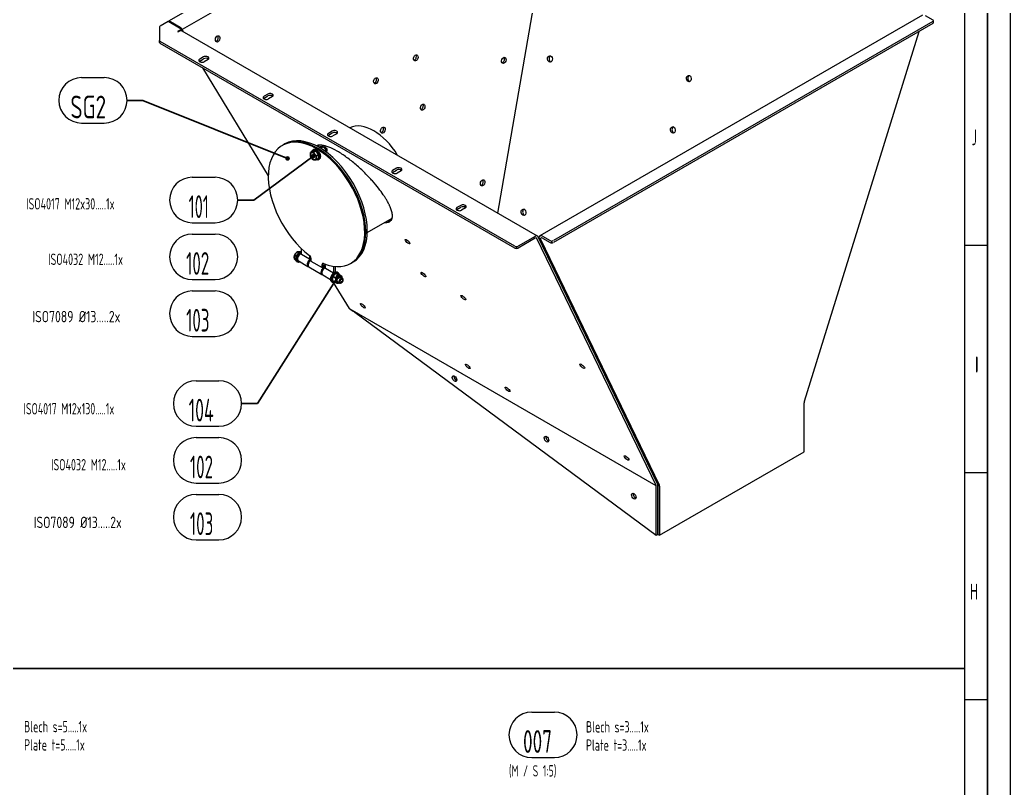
# Model space of a CAD drawing. Header units: millimetres. Extents: x 0 to 841, y 0 to 594.
# Drawn here: x 623.1 to 841, y 327.6 to 496.7 of the extents above; entities that cross this region are included whole.
import ezdxf

# ---------------------------------------------------------------- set-up
doc = ezdxf.new("R2010")
doc.units = ezdxf.units.MM
for name, color, linetype, true_color in [('1', 7, 'Continuous', 0xffffff), ('101', 7, 'Continuous', 0xffffff), ('102', 7, 'Continuous', 0xffffff), ('103', 7, 'Continuous', 0xffffff), ('104', 7, 'Continuous', 0xffffff), ('105', 7, 'Continuous', 0xffffff), ('106', 7, 'Continuous', 0xffffff), ('107', 7, 'Continuous', 0xffffff), ('108', 7, 'Continuous', 0xffffff), ('109', 7, 'Continuous', 0xffffff), ('251', 7, 'Continuous', 0xffffff)]:
    doc.layers.add(name, color=color, linetype=linetype, true_color=true_color)
doc.styles.add('iso-1', font='isocp.shx')
doc.dimstyles.get("Standard").update_dxf_attribs({"dimtxt": 0.18, "dimasz": 0.18, "dimexe": 0.18, "dimexo": 0.0625, "dimgap": 0.09, "dimtad": 0, "dimtih": 1, "dimtoh": 1, "dimdec": 4, "dimzin": 0, "dimdsep": 46, "dimtxsty": 'Standard', "dimcen": 0.09, "dimadec": 0, "dimazin": 0, "dimtfac": 1, "dimtdec": 4, "dimtofl": 0, "dimtmove": 0, "dimatfit": 3, "dimfxl": 1, "dimtolj": 1, "dimtzin": 0, "dimarcsym": 0})

# ---------------------------------------------------------------- blocks, each defined once
blk = doc.blocks.new('GROUPED_GEOM7')
at = {"layer": '1', "color": 4, "lineweight": 18}
for p, q in [((636.74, 483.94), (641.74, 483.94)), ((636.74, 473.94), (641.74, 473.94))]:
    blk.add_line(p, q, dxfattribs=at)
for centre, start, end in [((636.74, 478.94), 90, 269.9999), ((641.74, 478.94), 270, 89.9999)]:
    blk.add_arc(centre, 5, start, end, dxfattribs=at)
at = {"layer": '1', "color": 2, "linetype": 'Continuous', "lineweight": 18, "insert": (634.28, 474.98), "char_height": 5, "attachment_point": 7, "line_spacing_factor": 0.963855, "style": 'iso-1'}
blk.add_mtext('\\W0.7524;SG2', dxfattribs=at)
blk = doc.blocks.new('GROUPED_GEOM11')
at = {"layer": '1', "color": 4, "lineweight": 18}
for p, q in [((661.09, 449.51), (666.09, 449.51)), ((661.09, 439.51), (666.09, 439.51))]:
    blk.add_line(p, q, dxfattribs=at)
for centre, start, end in [((661.09, 444.51), 90, 269.9999), ((666.09, 444.51), 270, 89.9999)]:
    blk.add_arc(centre, 5, start, end, dxfattribs=at)
at = {"layer": '1', "color": 2, "linetype": 'Continuous', "lineweight": 18, "insert": (659.74, 440.55), "char_height": 5, "attachment_point": 7, "line_spacing_factor": 0.963855, "style": 'iso-1'}
blk.add_mtext('\\W0.6044;102', dxfattribs=at)
blk = doc.blocks.new('GROUPED_GEOM12')
at = {"layer": '1', "color": 4, "lineweight": 18}
for p, q in [((661.09, 462.01), (666.09, 462.01)), ((661.09, 452.01), (666.09, 452.01))]:
    blk.add_line(p, q, dxfattribs=at)
for centre, start, end in [((661.09, 457.01), 90, 269.9999), ((666.09, 457.01), 270, 89.9999)]:
    blk.add_arc(centre, 5, start, end, dxfattribs=at)
at = {"layer": '1', "color": 2, "linetype": 'Continuous', "lineweight": 18, "insert": (660.29, 453.05), "char_height": 5, "attachment_point": 7, "line_spacing_factor": 0.963855, "style": 'iso-1'}
blk.add_mtext('\\W0.5855;101', dxfattribs=at)
blk = doc.blocks.new('GROUPED_GEOM13')
at = {"layer": '1', "color": 4, "lineweight": 18}
for p, q in [((661.93, 417.23), (666.93, 417.23)), ((661.93, 407.23), (666.93, 407.23))]:
    blk.add_line(p, q, dxfattribs=at)
for centre, start, end in [((661.93, 412.23), 90, 269.9999), ((666.93, 412.23), 270, 89.9999)]:
    blk.add_arc(centre, 5, start, end, dxfattribs=at)
at = {"layer": '1', "color": 2, "linetype": 'Continuous', "lineweight": 18, "insert": (660.29, 408.27), "char_height": 5, "attachment_point": 7, "line_spacing_factor": 0.963855, "style": 'iso-1'}
blk.add_mtext('\\W0.6336;104', dxfattribs=at)
blk = doc.blocks.new('GROUPED_GEOM14')
at = {"layer": '1', "color": 4, "lineweight": 18}
for p, q in [((661.09, 437.01), (666.09, 437.01)), ((661.09, 427.01), (666.09, 427.01))]:
    blk.add_line(p, q, dxfattribs=at)
for centre, start, end in [((661.09, 432.01), 90, 269.9999), ((666.09, 432.01), 270, 89.9999)]:
    blk.add_arc(centre, 5, start, end, dxfattribs=at)
at = {"layer": '1', "color": 2, "linetype": 'Continuous', "lineweight": 18, "insert": (659.74, 428.05), "char_height": 5, "attachment_point": 7, "line_spacing_factor": 0.963855, "style": 'iso-1'}
blk.add_mtext('\\W0.6044;103', dxfattribs=at)
blk = doc.blocks.new('GROUPED_GEOM21')
at = {"layer": '1', "color": 4, "lineweight": 18}
for p, q in [((735.74, 344.31), (740.74, 344.31)), ((735.74, 334.31), (740.74, 334.31))]:
    blk.add_line(p, q, dxfattribs=at)
for centre, start, end in [((735.74, 339.31), 90, 269.9999), ((740.74, 339.31), 270, 89.9999)]:
    blk.add_arc(centre, 5, start, end, dxfattribs=at)
at = {"layer": '1', "color": 2, "linetype": 'Continuous', "lineweight": 18, "insert": (733.84, 335.35), "char_height": 5, "attachment_point": 7, "line_spacing_factor": 0.963855, "style": 'iso-1'}
blk.add_mtext('\\W0.6850;007', dxfattribs=at)
blk = doc.blocks.new('GROUPED_GEOM24')
at = {"layer": '1', "color": 4, "lineweight": 18}
for p, q in [((661.93, 404.73), (666.93, 404.73)), ((661.93, 394.73), (666.93, 394.73))]:
    blk.add_line(p, q, dxfattribs=at)
for centre, start, end in [((661.93, 399.73), 90, 269.9999), ((666.93, 399.73), 270, 89.9999)]:
    blk.add_arc(centre, 5, start, end, dxfattribs=at)
at = {"layer": '1', "color": 2, "linetype": 'Continuous', "lineweight": 18, "insert": (660.58, 395.77), "char_height": 5, "attachment_point": 7, "line_spacing_factor": 0.963855, "style": 'iso-1'}
blk.add_mtext('\\W0.6044;102', dxfattribs=at)
blk = doc.blocks.new('GROUPED_GEOM33')
at = {"layer": '1', "color": 4, "lineweight": 18}
for p, q in [((661.93, 392.23), (666.93, 392.23)), ((661.93, 382.23), (666.93, 382.23))]:
    blk.add_line(p, q, dxfattribs=at)
for centre, start, end in [((661.93, 387.23), 90, 269.9999), ((666.93, 387.23), 270, 89.9999)]:
    blk.add_arc(centre, 5, start, end, dxfattribs=at)
at = {"layer": '1', "color": 2, "linetype": 'Continuous', "lineweight": 18, "insert": (660.58, 383.27), "char_height": 5, "attachment_point": 7, "line_spacing_factor": 0.963855, "style": 'iso-1'}
blk.add_mtext('\\W0.6044;103', dxfattribs=at)

msp = doc.modelspace()

# ---------------------------------------------------------------- linework, layer by layer
at = {"layer": '1', "color": 4, "linetype": 'Continuous', "lineweight": 18}
msp.add_line((841, 594), (841, 0), dxfattribs=at)
msp.add_line((841, 594), (841, 0), dxfattribs=at)
at = {"layer": '1', "color": 4, "linetype": 'Continuous', "lineweight": 25}
for p, q in [((836, 589), (836, 5)), ((836, 589), (836, 5)), ((451.64, 353.92), (831, 353.92))]:
    msp.add_line(p, q, dxfattribs=at)
at = {"layer": '1', "color": 1, "linetype": 'Continuous', "lineweight": 13}
for p, q in [((831, 10), (831, 584)), ((831, 10), (831, 584)), ((836, 447), (831, 447)), ((836, 447), (831, 447)), ((836, 397), (831, 397)), ((836, 397), (831, 397)), ((836, 347), (831, 347)), ((836, 347), (831, 347))]:
    msp.add_line(p, q, dxfattribs=at)
at = {"layer": '1', "color": 7, "linetype": 'Continuous', "lineweight": 18}
for p, q in [((655.95, 496.41), (740.24, 545.08)), ((743.51, 542.74), (728.25, 454.13)), ((743.46, 542.47), (728.25, 454.13)), ((821.73, 497.7), (737.55, 449.1)), ((822.28, 497.65), (823.97, 496.67)), ((653.9, 495.11), (653.9, 492.08)), ((654.05, 495.31), (655.81, 496.33)), ((655.81, 496.33), (658.78, 494.62)), ((658.41, 494.99), (655.95, 496.41)), ((655.95, 496.41), (655.95, 496.25)), ((658.78, 494.62), (657.86, 494.09)), ((658.78, 494.21), (658.78, 494.62)), ((823.97, 496.26), (740.51, 448.07)), ((823.97, 495.85), (740.51, 447.66)), ((824.12, 496.05), (824.12, 496.46)), ((657.86, 494.09), (658, 494.01)), ((658.27, 494.16), (658, 494.01)), ((737.03, 449.06), (658.87, 494.19)), ((795.73, 412.75), (820.96, 494.11)), ((653.9, 491.68), (653.9, 492.08)), ((732.03, 446.85), (654.05, 491.88)), ((732.03, 446.44), (654.05, 491.47)), ((663.59, 488.49), (662.74, 488)), ((662.74, 487.6), (663.59, 488.09)), ((663.32, 486.11), (677.8, 462.36)), ((664.58, 487.92), (663.73, 487.43)), ((677.73, 480.33), (676.88, 479.84)), ((676.88, 479.43), (677.73, 479.92)), ((678.72, 479.76), (677.87, 479.27)), ((691.87, 472.16), (691.02, 471.67)), ((691.02, 471.27), (691.87, 471.76)), ((692.86, 471.59), (692.01, 471.1)), ((706.01, 464), (705.16, 463.51)), ((705.16, 463.1), (706.01, 463.59)), ((707, 463.43), (706.15, 462.94)), ((720.16, 455.83), (719.31, 455.34)), ((719.31, 454.94), (720.16, 455.43)), ((721.15, 455.26), (720.3, 454.77)), ((736.48, 449.01), (732.74, 446.85)), ((763.44, 394.53), (737.19, 448.88)), ((738.1, 449.05), (739.8, 448.07)), ((736.48, 448.6), (732.74, 446.44)), ((763.11, 394.18), (736.86, 448.53)), ((737.32, 448.6), (737.68, 448.4)), ((737.32, 448.6), (763.44, 394.51)), ((737.68, 448.4), (763.8, 394.31)), ((738.1, 448.64), (739.8, 447.66)), ((689.86, 442.58), (689.87, 442.56)), ((689.79, 440.53), (691.52, 439.53)), ((692.42, 441.09), (692.42, 441.09)), ((692.11, 438.89), (695.6, 433.15)), ((696.82, 432.3), (763.15, 383.24)), ((795.67, 401.61), (795.67, 412.39)), ((763.85, 383.24), (795.67, 401.61)), ((763.15, 383.24), (763.15, 394)), ((763.5, 394.22), (763.5, 383.44)), ((763.5, 383.44), (763.5, 394.21)), ((763.85, 394.02), (763.85, 383.24)), ((763.15, 383.24), (763.5, 383.44)), ((763.5, 383.44), (763.85, 383.24))]:
    msp.add_line(p, q, dxfattribs=at)
at = {"layer": '1', "color": 6, "linetype": 'Continuous', "lineweight": 13}
for p, q in [((743.18, 543.19), (658.89, 494.52)), ((653.9, 491.68), (653.9, 492.08)), ((732.39, 446.77), (732.39, 446.36)), ((740.15, 447.58), (740.15, 447.98)), ((763.14, 394.11), (695.85, 432.96)), ((763.48, 394.4), (763.83, 394.2))]:
    msp.add_line(p, q, dxfattribs=at)
at = {"layer": '1', "color": 7, "linetype": 'Continuous', "lineweight": 18}
for centre, major_axis, ratio, start_param, end_param in [((654.4, 495.11), (-0.5, 0), 0.57735, 5.497787, 6.283185), ((658.41, 494.1), (0.55, -0.953), 0.57735, 1.195747, 2.356194), ((823.62, 496.46), (-0.5, 0), 0.57735, 2.356194, 3.926991), ((823.62, 496.05), (0.5, 0), 0.57735, 5.497787, 6.283185), ((666.31, 492.58), (-0.245, -0.656), 0.668835, 0.681509, 2.733459), ((654.4, 492.08), (-0.5, 0), 0.57735, 0, 0.785398), ((654.4, 491.68), (0.5, 0), 0.57735, 3.141593, 3.926991), ((666.31, 492.58), (-0.245, -0.656), 0.668835, 0.40819, 0.681509), ((663.23, 487.72), (-0.7, 0), 0.57735, 5.497787, 8.63938), ((664.08, 488.21), (-0.7, 0), 0.57735, 2.356194, 5.497787), ((664.08, 487.8), (0.7, 0), 0.57735, 0.529506, 2.356194), ((709.9, 488.43), (-0.245, -0.656), 0.668835, 0.681509, 2.733459), ((729.26, 487.88), (-0.245, -0.656), 0.668835, 0.681509, 2.733459), ((740.09, 488.07), (-0.052, 0.698), 0.759993, 0.310348, 2.664481), ((663.23, 487.31), (0.7, 0), 0.57735, 2.356194, 2.612136), ((709.9, 488.43), (-0.245, -0.656), 0.668835, 0.40819, 0.681509), ((729.26, 487.88), (-0.245, -0.656), 0.668835, 0.40819, 0.681509), ((740.09, 488.07), (-0.052, 0.698), 0.759993, 2.664481, 2.83128), ((701.13, 483.37), (-0.245, -0.656), 0.668835, 0.681509, 2.733459), ((770.63, 483.76), (0.052, -0.698), 0.759993, 3.45194, 5.806073), ((701.13, 483.37), (-0.245, -0.656), 0.668835, 0.40819, 0.681509), ((770.63, 483.76), (0.052, -0.698), 0.759993, 5.806073, 5.972872), ((677.38, 479.55), (-0.7, 0), 0.57735, 5.497787, 8.63938), ((677.38, 479.15), (0.7, 0), 0.57735, 2.356194, 2.612136), ((678.22, 480.04), (-0.7, 0), 0.57735, 2.356194, 5.497787), ((678.22, 479.64), (0.7, 0), 0.57735, 0.529506, 2.356194), ((711.42, 477.58), (-0.245, -0.656), 0.668835, 0.681509, 2.733459), ((711.42, 477.58), (-0.245, -0.656), 0.668835, 0.40819, 0.681509), ((702.65, 472.52), (-0.245, -0.656), 0.668835, 0.681509, 2.733459), ((767.13, 472.46), (-0.052, 0.698), 0.759993, 0.310348, 2.664481), ((691.52, 471.39), (-0.7, 0), 0.57735, 5.497787, 8.63938), ((691.52, 470.98), (0.7, 0), 0.57735, 2.356194, 2.612136), ((692.37, 471.88), (-0.7, 0), 0.57735, 2.356194, 5.497787), ((692.37, 471.47), (0.7, 0), 0.57735, 0.529506, 2.356194), ((702.65, 472.52), (-0.245, -0.656), 0.668835, 0.40819, 0.681509), ((767.13, 472.46), (-0.052, 0.698), 0.759993, 2.664481, 2.83128), ((706.51, 463.71), (-0.7, 0), 0.57735, 2.356194, 5.497787), ((705.66, 463.22), (-0.7, 0), 0.57735, 5.497787, 8.63938), ((705.66, 462.82), (0.7, 0), 0.57735, 2.356194, 2.612136), ((706.51, 463.31), (0.7, 0), 0.57735, 0.529506, 2.356194), ((724.61, 460.9), (-0.245, -0.656), 0.668835, 0.40819, 0.681509), ((724.61, 460.9), (-0.245, -0.656), 0.668835, 0.681509, 2.733459), ((719.8, 455.06), (-0.7, 0), 0.57735, 5.497787, 8.63938), ((720.65, 455.55), (-0.7, 0), 0.57735, 2.356194, 5.497787), ((720.65, 455.14), (0.7, 0), 0.57735, 0.529506, 2.356194), ((719.8, 454.65), (0.7, 0), 0.57735, 2.356194, 2.612136), ((734.28, 454.34), (-0.052, 0.698), 0.759993, 0.310348, 2.664481), ((734.28, 454.34), (-0.052, 0.698), 0.759993, 2.664481, 2.83128), ((736.48, 448.11), (-0.55, -0.953), 0.57735, 2.767384, 3.926991), ((738.1, 448.15), (-0.55, 0.953), 0.57735, 5.497787, 7.068583), ((732.39, 447.06), (-0.5, 0), 0.57735, 0.785398, 2.356194), ((736.48, 448.11), (-0.3, -0.52), 0.57735, 2.767384, 3.926991), ((738.1, 448.15), (-0.3, 0.52), 0.57735, 5.497787, 7.068583), ((740.15, 448.27), (-0.5, 0), 0.57735, 0.785398, 2.356194), ((740.15, 447.87), (0.5, 0), 0.57735, 3.926991, 5.497787), ((732.39, 446.65), (0.5, 0), 0.57735, 3.926991, 5.497787), ((690.24, 441.31), (0.45, 0.779), 0.57735, 0.561265, 2.356194), ((690.24, 441.31), (0.45, 0.779), 0.57735, 2.356194, 3.141593), ((708.77, 424.91), (-13.17, 8.26), 0.013011, 0.030576, 0.441765), ((719.14, 417.9), (0.35, -0.606), 0.57735, 3.671147, 5.753631), ((796.38, 412.8), (-0.5, -0.866), 0.57735, 5.086597, 5.497787), ((739.36, 404.6), (0.35, -0.606), 0.57735, 3.671147, 5.753631), ((762.72, 393.76), (0.55, 0.953), 0.57735, 5.497787, 5.908977), ((762.79, 393.81), (0.5, 0.866), 0.57735, 5.497787, 5.908977), ((758.55, 392.05), (0.35, -0.606), 0.57735, 3.671147, 5.753631), ((762.72, 393.76), (0.3, 0.52), 0.57735, 5.497787, 5.908977), ((763.15, 393.61), (-0.5, -0.866), 0.57735, 2.356194, 2.767384)]:
    msp.add_ellipse(centre, major_axis=major_axis, ratio=ratio, start_param=start_param, end_param=end_param, dxfattribs=at)
for centre, major_axis, ratio in [((666.66, 492.45), (-0.245, -0.656), 0.668835), ((710.25, 488.3), (-0.245, -0.656), 0.668835), ((729.6, 487.75), (-0.245, -0.656), 0.668835), ((739.76, 488.05), (-0.052, 0.698), 0.759993), ((701.48, 483.24), (-0.245, -0.656), 0.668835), ((770.31, 483.74), (-0.052, 0.698), 0.759993), ((711.77, 477.45), (-0.245, -0.656), 0.668835), ((703, 472.39), (-0.245, -0.656), 0.668835), ((766.8, 472.44), (-0.052, 0.698), 0.759993), ((724.96, 460.77), (-0.245, -0.656), 0.668835), ((733.95, 454.32), (-0.052, 0.698), 0.759993), ((708.43, 447.85), (0.514, -0.475), 0.298459), ((711.93, 440.6), (0.514, -0.475), 0.298459), ((720.7, 435.53), (0.514, -0.475), 0.298459), ((698.59, 433.74), (0.514, -0.475), 0.298459), ((721.69, 420.4), (0.514, -0.475), 0.298459), ((746.87, 420.43), (0.514, -0.475), 0.298459), ((718.78, 417.7), (-0.35, 0.606), 0.57735), ((730.45, 415.34), (0.514, -0.475), 0.298459), ((739.01, 404.39), (-0.35, 0.606), 0.57735), ((756.62, 400.24), (0.514, -0.475), 0.298459), ((758.2, 391.85), (-0.35, 0.606), 0.57735)]:
    msp.add_ellipse(centre, major_axis=major_axis, ratio=ratio, dxfattribs=at)
for points, knots in [([(658.87, 494.19), (658.87, 494.19), (658.86, 494.19), (658.85, 494.2), (658.83, 494.2), (658.82, 494.21), (658.8, 494.22), (658.79, 494.22), (658.77, 494.23), (658.75, 494.23), (658.74, 494.24), (658.72, 494.24), (658.7, 494.25), (658.68, 494.25), (658.67, 494.25), (658.65, 494.25), (658.63, 494.25), (658.61, 494.25), (658.59, 494.25), (658.58, 494.25), (658.56, 494.25), (658.54, 494.25), (658.52, 494.25), (658.5, 494.25), (658.48, 494.24), (658.47, 494.24), (658.45, 494.23), (658.43, 494.23), (658.41, 494.22), (658.39, 494.22), (658.37, 494.21), (658.36, 494.2), (658.34, 494.2), (658.32, 494.19), (658.3, 494.18), (658.29, 494.17), (658.27, 494.16), (658.27, 494.16)], [0, 0, 0, 0, 0.009278, 0.03872, 0.068215, 0.097756, 0.127337, 0.15695, 0.186589, 0.216246, 0.245915, 0.27559, 0.305262, 0.334926, 0.364575, 0.394201, 0.423799, 0.453361, 0.482882, 0.512354, 0.541771, 0.571126, 0.600415, 0.629629, 0.658763, 0.687811, 0.716766, 0.745624, 0.774377, 0.803021, 0.831549, 0.859957, 0.888238, 0.916388, 0.944402, 0.972274, 1, 1, 1, 1]), ([(704.38, 455.99), (704.35, 456.06), (704.27, 456.21), (704.11, 456.54), (703.87, 456.97), (703.52, 457.54), (702.98, 458.37), (702.12, 459.55), (700.78, 461.17), (699.11, 462.95), (697.15, 464.76), (695.03, 466.45), (692.93, 467.83), (691.04, 468.75), (689.54, 469.15), (688.75, 469.09), (688.43, 468.95), (688.37, 468.91)], [0, 0, 0, 0, 0.022165, 0.04433, 0.08866, 0.132991, 0.177321, 0.265981, 0.354641, 0.443302, 0.531962, 0.620622, 0.709283, 0.797943, 0.886603, 0.975264, 1, 1, 1, 1]), ([(703.47, 452.07), (703.79, 452.05), (704.39, 452.13), (704.94, 452.56), (705.15, 453.29), (705.08, 454.01), (704.93, 454.62), (704.78, 455.08), (704.63, 455.46), (704.49, 455.76), (704.42, 455.91), (704.38, 455.99)], [0, 0, 0, 0, 0.138748, 0.310998, 0.483249, 0.655499, 0.741624, 0.82775, 0.913875, 0.956937, 1, 1, 1, 1]), ([(704.09, 452.42), (704.28, 452.43), (704.58, 452.48), (704.81, 452.6), (704.9, 452.66)], [0, 0, 0, 0, 0.568372, 1, 1, 1, 1])]:
    msp.add_open_spline(points, degree=3, knots=knots, dxfattribs=at)
at = {"layer": '101', "color": 7, "linetype": 'Continuous', "lineweight": 18}
msp.add_line((743.51, 542.74), (728.25, 454.13), dxfattribs=at)
for centre in [(739.76, 488.05), (770.31, 483.74), (766.8, 472.44), (733.95, 454.32)]:
    msp.add_ellipse(centre, major_axis=(-0.052, 0.698), ratio=0.759993, dxfattribs=at)
for centre, major_axis, start_param, end_param in [((740.09, 488.07), (-0.052, 0.698), 0.310348, 2.664481), ((740.09, 488.07), (-0.052, 0.698), 2.664481, 2.83128), ((770.63, 483.76), (0.052, -0.698), 3.45194, 5.806073), ((770.63, 483.76), (0.052, -0.698), 5.806073, 5.972872), ((767.13, 472.46), (-0.052, 0.698), 0.310348, 2.664481), ((767.13, 472.46), (-0.052, 0.698), 2.664481, 2.83128), ((734.28, 454.34), (-0.052, 0.698), 0.310348, 2.664481), ((734.28, 454.34), (-0.052, 0.698), 2.664481, 2.83128)]:
    msp.add_ellipse(centre, major_axis=major_axis, ratio=0.759993, start_param=start_param, end_param=end_param, dxfattribs=at)
at = {"layer": '102', "color": 7, "linetype": 'Continuous', "lineweight": 18}
for p, q in [((653.9, 495.11), (653.9, 492.08)), ((654.05, 495.31), (655.81, 496.33)), ((655.81, 496.33), (658.78, 494.62)), ((658.78, 494.62), (657.86, 494.09)), ((658.78, 494.21), (658.78, 494.62)), ((657.86, 494.09), (658, 494.01)), ((658.27, 494.16), (658, 494.01)), ((737.03, 449.06), (658.87, 494.19)), ((653.9, 491.68), (653.9, 492.08)), ((732.03, 446.85), (654.05, 491.88)), ((732.03, 446.44), (654.05, 491.47)), ((663.59, 488.49), (662.74, 488)), ((662.74, 487.6), (663.59, 488.09)), ((663.32, 486.11), (677.8, 462.36)), ((664.58, 487.92), (663.73, 487.43)), ((677.73, 480.33), (676.88, 479.84)), ((676.88, 479.43), (677.73, 479.92)), ((678.72, 479.76), (677.87, 479.27)), ((691.87, 472.16), (691.02, 471.67)), ((691.02, 471.27), (691.87, 471.76)), ((692.86, 471.59), (692.01, 471.1)), ((706.01, 464), (705.16, 463.51)), ((705.16, 463.1), (706.01, 463.59)), ((707, 463.43), (706.15, 462.94)), ((720.16, 455.83), (719.31, 455.34)), ((719.31, 454.94), (720.16, 455.43)), ((721.15, 455.26), (720.3, 454.77)), ((736.48, 449.01), (732.74, 446.85)), ((763.44, 394.53), (737.19, 448.88)), ((736.48, 448.6), (732.74, 446.44)), ((763.11, 394.18), (736.86, 448.53)), ((689.86, 442.58), (689.87, 442.56)), ((692.11, 438.89), (695.6, 433.15)), ((696.82, 432.3), (763.15, 383.24)), ((763.15, 383.24), (763.15, 394)), ((763.5, 383.44), (763.5, 394.21)), ((763.15, 383.24), (763.5, 383.44))]:
    msp.add_line(p, q, dxfattribs=at)
at = {"layer": '102', "color": 6, "linetype": 'Continuous', "lineweight": 13}
for p, q in [((653.9, 491.68), (653.9, 492.08)), ((732.39, 446.77), (732.39, 446.36)), ((763.14, 394.11), (695.85, 432.96))]:
    msp.add_line(p, q, dxfattribs=at)
at = {"layer": '102', "color": 7, "linetype": 'Continuous', "lineweight": 18}
for centre, major_axis, ratio, start_param, end_param in [((654.4, 495.11), (-0.5, 0), 0.57735, 5.497787, 6.283185), ((654.4, 492.08), (-0.5, 0), 0.57735, 0, 0.785398), ((654.4, 491.68), (0.5, 0), 0.57735, 3.141593, 3.926991), ((663.23, 487.72), (-0.7, 0), 0.57735, 5.497787, 8.63938), ((664.08, 488.21), (-0.7, 0), 0.57735, 2.356194, 5.497787), ((664.08, 487.8), (0.7, 0), 0.57735, 0.529506, 2.356194), ((663.23, 487.31), (0.7, 0), 0.57735, 2.356194, 2.612136), ((677.38, 479.55), (-0.7, 0), 0.57735, 5.497787, 8.63938), ((677.38, 479.15), (0.7, 0), 0.57735, 2.356194, 2.612136), ((678.22, 480.04), (-0.7, 0), 0.57735, 2.356194, 5.497787), ((678.22, 479.64), (0.7, 0), 0.57735, 0.529506, 2.356194), ((691.52, 471.39), (-0.7, 0), 0.57735, 5.497787, 8.63938), ((691.52, 470.98), (0.7, 0), 0.57735, 2.356194, 2.612136), ((692.37, 471.88), (-0.7, 0), 0.57735, 2.356194, 5.497787), ((692.37, 471.47), (0.7, 0), 0.57735, 0.529506, 2.356194), ((706.51, 463.71), (-0.7, 0), 0.57735, 2.356194, 5.497787), ((705.66, 463.22), (-0.7, 0), 0.57735, 5.497787, 8.63938), ((705.66, 462.82), (0.7, 0), 0.57735, 2.356194, 2.612136), ((706.51, 463.31), (0.7, 0), 0.57735, 0.529506, 2.356194), ((719.8, 455.06), (-0.7, 0), 0.57735, 5.497787, 8.63938), ((720.65, 455.55), (-0.7, 0), 0.57735, 2.356194, 5.497787), ((720.65, 455.14), (0.7, 0), 0.57735, 0.529506, 2.356194), ((719.8, 454.65), (0.7, 0), 0.57735, 2.356194, 2.612136), ((736.48, 448.11), (-0.55, -0.953), 0.57735, 2.767384, 3.926991), ((732.39, 447.06), (-0.5, 0), 0.57735, 0.785398, 2.356194), ((736.48, 448.11), (-0.3, -0.52), 0.57735, 2.767384, 3.926991), ((732.39, 446.65), (0.5, 0), 0.57735, 3.926991, 5.497787), ((708.77, 424.91), (-13.17, 8.26), 0.013011, 0.030576, 0.441765), ((719.14, 417.9), (0.35, -0.606), 0.57735, 3.671147, 5.753631), ((739.36, 404.6), (0.35, -0.606), 0.57735, 3.671147, 5.753631), ((762.72, 393.76), (0.55, 0.953), 0.57735, 5.497787, 5.908977), ((758.55, 392.05), (0.35, -0.606), 0.57735, 3.671147, 5.753631), ((762.72, 393.76), (0.3, 0.52), 0.57735, 5.497787, 5.908977)]:
    msp.add_ellipse(centre, major_axis=major_axis, ratio=ratio, start_param=start_param, end_param=end_param, dxfattribs=at)
for centre, major_axis, ratio in [((708.43, 447.85), (0.514, -0.475), 0.298459), ((711.93, 440.6), (0.514, -0.475), 0.298459), ((720.7, 435.53), (0.514, -0.475), 0.298459), ((698.59, 433.74), (0.514, -0.475), 0.298459), ((721.69, 420.4), (0.514, -0.475), 0.298459), ((746.87, 420.43), (0.514, -0.475), 0.298459), ((718.78, 417.7), (-0.35, 0.606), 0.57735), ((730.45, 415.34), (0.514, -0.475), 0.298459), ((739.01, 404.39), (-0.35, 0.606), 0.57735), ((756.62, 400.24), (0.514, -0.475), 0.298459), ((758.2, 391.85), (-0.35, 0.606), 0.57735)]:
    msp.add_ellipse(centre, major_axis=major_axis, ratio=ratio, dxfattribs=at)
for points, knots in [([(658.87, 494.19), (658.87, 494.19), (658.86, 494.19), (658.85, 494.2), (658.83, 494.2), (658.82, 494.21), (658.8, 494.22), (658.79, 494.22), (658.77, 494.23), (658.75, 494.23), (658.74, 494.24), (658.72, 494.24), (658.7, 494.25), (658.68, 494.25), (658.67, 494.25), (658.65, 494.25), (658.63, 494.25), (658.61, 494.25), (658.59, 494.25), (658.58, 494.25), (658.56, 494.25), (658.54, 494.25), (658.52, 494.25), (658.5, 494.25), (658.48, 494.24), (658.47, 494.24), (658.45, 494.23), (658.43, 494.23), (658.41, 494.22), (658.39, 494.22), (658.37, 494.21), (658.36, 494.2), (658.34, 494.2), (658.32, 494.19), (658.3, 494.18), (658.29, 494.17), (658.27, 494.16), (658.27, 494.16)], [0, 0, 0, 0, 0.009278, 0.03872, 0.068215, 0.097756, 0.127337, 0.15695, 0.186589, 0.216246, 0.245915, 0.27559, 0.305262, 0.334926, 0.364575, 0.394201, 0.423799, 0.453361, 0.482882, 0.512354, 0.541771, 0.571126, 0.600415, 0.629629, 0.658763, 0.687811, 0.716766, 0.745624, 0.774377, 0.803021, 0.831549, 0.859957, 0.888238, 0.916388, 0.944402, 0.972274, 1, 1, 1, 1]), ([(704.38, 455.99), (704.35, 456.06), (704.27, 456.21), (704.11, 456.54), (703.87, 456.97), (703.52, 457.54), (702.98, 458.37), (702.12, 459.55), (700.78, 461.17), (699.11, 462.95), (697.15, 464.76), (695.03, 466.45), (692.93, 467.83), (691.04, 468.75), (689.54, 469.15), (688.75, 469.09), (688.43, 468.95), (688.37, 468.91)], [0, 0, 0, 0, 0.022165, 0.04433, 0.08866, 0.132991, 0.177321, 0.265981, 0.354641, 0.443302, 0.531962, 0.620622, 0.709283, 0.797943, 0.886603, 0.975264, 1, 1, 1, 1]), ([(703.47, 452.07), (703.79, 452.05), (704.39, 452.13), (704.94, 452.56), (705.15, 453.29), (705.08, 454.01), (704.93, 454.62), (704.78, 455.08), (704.63, 455.46), (704.49, 455.76), (704.42, 455.91), (704.38, 455.99)], [0, 0, 0, 0, 0.138748, 0.310998, 0.483249, 0.655499, 0.741624, 0.82775, 0.913875, 0.956937, 1, 1, 1, 1]), ([(704.09, 452.42), (704.28, 452.43), (704.58, 452.48), (704.81, 452.6), (704.9, 452.66)], [0, 0, 0, 0, 0.568372, 1, 1, 1, 1])]:
    msp.add_open_spline(points, degree=3, knots=knots, dxfattribs=at)
at = {"layer": '103', "color": 7, "linetype": 'Continuous', "lineweight": 18}
for p, q in [((821.73, 497.7), (737.55, 449.1)), ((822.28, 497.65), (823.97, 496.67)), ((823.97, 496.26), (740.51, 448.07)), ((823.97, 495.85), (740.51, 447.66)), ((824.12, 496.05), (824.12, 496.46)), ((795.73, 412.75), (820.96, 494.11)), ((738.1, 449.05), (739.8, 448.07)), ((737.32, 448.6), (737.68, 448.4)), ((737.32, 448.6), (763.44, 394.51)), ((737.68, 448.4), (763.8, 394.31)), ((738.1, 448.64), (739.8, 447.66)), ((795.67, 401.61), (795.67, 412.39)), ((763.85, 383.24), (795.67, 401.61)), ((763.5, 394.22), (763.5, 383.44)), ((763.85, 394.02), (763.85, 383.24)), ((763.5, 383.44), (763.85, 383.24))]:
    msp.add_line(p, q, dxfattribs=at)
at = {"layer": '103', "color": 6, "linetype": 'Continuous', "lineweight": 13}
for p, q in [((740.15, 447.58), (740.15, 447.98)), ((763.48, 394.4), (763.83, 394.2))]:
    msp.add_line(p, q, dxfattribs=at)
at = {"layer": '103', "color": 7, "linetype": 'Continuous', "lineweight": 18}
for centre, major_axis, start_param, end_param in [((823.62, 496.46), (-0.5, 0), 2.356194, 3.926991), ((823.62, 496.05), (0.5, 0), 5.497787, 6.283185), ((738.1, 448.15), (-0.55, 0.953), 5.497787, 7.068583), ((738.1, 448.15), (-0.3, 0.52), 5.497787, 7.068583), ((740.15, 448.27), (-0.5, 0), 0.785398, 2.356194), ((740.15, 447.87), (0.5, 0), 3.926991, 5.497787), ((796.38, 412.8), (-0.5, -0.866), 5.086597, 5.497787), ((762.79, 393.81), (0.5, 0.866), 5.497787, 5.908977), ((763.15, 393.61), (-0.5, -0.866), 2.356194, 2.767384)]:
    msp.add_ellipse(centre, major_axis=major_axis, ratio=0.57735, start_param=start_param, end_param=end_param, dxfattribs=at)
at = {"layer": '104', "color": 7, "linetype": 'Continuous', "lineweight": 18}
for p, q in [((655.95, 496.41), (740.24, 545.08)), ((743.46, 542.47), (728.25, 454.13)), ((658.41, 494.99), (655.95, 496.41)), ((655.95, 496.41), (655.95, 496.25))]:
    msp.add_line(p, q, dxfattribs=at)
at = {"layer": '104', "color": 6, "linetype": 'Continuous', "lineweight": 13}
msp.add_line((743.18, 543.19), (658.89, 494.52), dxfattribs=at)
at = {"layer": '104', "color": 7, "linetype": 'Continuous', "lineweight": 18}
for centre, major_axis, ratio, start_param, end_param in [((658.41, 494.1), (0.55, -0.953), 0.57735, 1.195747, 2.356194), ((666.31, 492.58), (-0.245, -0.656), 0.668835, 0.681509, 2.733459), ((666.31, 492.58), (-0.245, -0.656), 0.668835, 0.40819, 0.681509), ((709.9, 488.43), (-0.245, -0.656), 0.668835, 0.681509, 2.733459), ((729.26, 487.88), (-0.245, -0.656), 0.668835, 0.681509, 2.733459), ((709.9, 488.43), (-0.245, -0.656), 0.668835, 0.40819, 0.681509), ((729.26, 487.88), (-0.245, -0.656), 0.668835, 0.40819, 0.681509), ((701.13, 483.37), (-0.245, -0.656), 0.668835, 0.681509, 2.733459), ((701.13, 483.37), (-0.245, -0.656), 0.668835, 0.40819, 0.681509), ((711.42, 477.58), (-0.245, -0.656), 0.668835, 0.681509, 2.733459), ((711.42, 477.58), (-0.245, -0.656), 0.668835, 0.40819, 0.681509), ((702.65, 472.52), (-0.245, -0.656), 0.668835, 0.681509, 2.733459), ((702.65, 472.52), (-0.245, -0.656), 0.668835, 0.40819, 0.681509), ((724.61, 460.9), (-0.245, -0.656), 0.668835, 0.40819, 0.681509), ((724.61, 460.9), (-0.245, -0.656), 0.668835, 0.681509, 2.733459)]:
    msp.add_ellipse(centre, major_axis=major_axis, ratio=ratio, start_param=start_param, end_param=end_param, dxfattribs=at)
for centre in [(666.66, 492.45), (710.25, 488.3), (729.6, 487.75), (701.48, 483.24), (711.77, 477.45), (703, 472.39), (724.96, 460.77)]:
    msp.add_ellipse(centre, major_axis=(-0.245, -0.656), ratio=0.668835, dxfattribs=at)
at = {"layer": '105', "color": 7, "linetype": 'Continuous', "lineweight": 18}
for p, q in [((689.08, 469.08), (688.62, 468.81)), ((699.57, 449.84), (705.03, 452.99))]:
    msp.add_line(p, q, dxfattribs=at)
msp.add_ellipse((700.99, 463.31), major_axis=(5.48, -9.49), ratio=0.57735, start_param=1.608888, end_param=3.103599, dxfattribs=at)
at = {"layer": '106', "color": 7, "linetype": 'Continuous', "lineweight": 18}
for p, q in [((681.47, 469.36), (681.12, 469.15)), ((685.08, 445.02), (685.08, 446.33)), ((686.85, 444), (685.08, 445.02)), ((686.85, 444.41), (686.85, 444)), ((687.17, 444.19), (686.85, 444)), ((690.03, 442.98), (689.94, 443.03)), ((690.39, 441.96), (690.39, 442.37)), ((692.15, 442.29), (692.15, 440.94)), ((692.51, 442.38), (692.51, 441.14)), ((696.12, 443.17), (696.47, 443.37)), ((692.15, 440.94), (690.39, 441.96)), ((692.51, 441.14), (692.15, 440.94))]:
    msp.add_line(p, q, dxfattribs=at)
for centre, major_axis, start_param, end_param in [((688.62, 456.16), (-7.5, 12.99), 3.141669, 6.28316), ((688.97, 456.36), (-7.5, 12.99), 3.141669, 6.28316), ((687.2, 444.21), (-0.25, 0.433), 6.068723, 7.068583), ((690.03, 442.57), (-0.25, 0.433), 3.926991, 5.497787), ((692.51, 442.08), (-0.25, 0.433), 0.437969, 0.785398)]:
    msp.add_ellipse(centre, major_axis=major_axis, ratio=0.57735, start_param=start_param, end_param=end_param, dxfattribs=at)
at = {"layer": '107', "color": 7, "linetype": 'Continuous', "lineweight": 18}
for p, q in [((681.12, 469.15), (680.91, 469.03)), ((687.17, 444.23), (687.17, 443.57)), ((687.17, 443.57), (689.64, 442.14)), ((689.64, 442.14), (689.64, 442.8)), ((689.86, 442.27), (689.64, 442.14)), ((689.86, 442.27), (689.86, 442.92)), ((695.91, 443.05), (696.12, 443.17))]:
    msp.add_line(p, q, dxfattribs=at)
for centre, major_axis, start_param, end_param in [((688.41, 456.04), (7.5, -12.99), 5.643463, 11.635296), ((688.62, 456.16), (7.5, -12.99), 0.000093, 3.141499), ((686.82, 444.44), (-0.25, 0.433), 3.926991, 5.352111), ((690, 442.6), (-0.25, 0.433), 5.643463, 7.068583), ((690.21, 442.72), (0.25, -0.433), 3.579729, 3.926991)]:
    msp.add_ellipse(centre, major_axis=major_axis, ratio=0.57735, start_param=start_param, end_param=end_param, dxfattribs=at)
at = {"layer": '108', "color": 7, "linetype": 'Continuous', "lineweight": 18}
for p, q in [((684.42, 443.63), (686.54, 442.41)), ((687.17, 444.12), (687.11, 444.15))]:
    msp.add_line(p, q, dxfattribs=at)
for centre, major_axis, start_param, end_param in [((684.87, 444.41), (-0.45, -0.779), 3.58711, 5.497787), ((684.87, 444.41), (-0.45, -0.779), 5.497787, 6.283185), ((686.99, 443.18), (-0.45, -0.779), 3.645426, 5.497787), ((686.99, 443.18), (-0.45, -0.779), 5.497787, 6.283185), ((686.99, 443.18), (-0.35, -0.606), 3.561781, 5.497787), ((686.99, 443.18), (-0.35, -0.606), 5.497787, 6.045308), ((686.99, 443.18), (-0.45, -0.779), 0, 0.237976)]:
    msp.add_ellipse(centre, major_axis=major_axis, ratio=0.57735, start_param=start_param, end_param=end_param, dxfattribs=at)
at = {"layer": '109', "color": 7, "linetype": 'Continuous', "lineweight": 18}
for p, q in [((686.75, 442.28), (689.58, 440.65)), ((690.39, 442.26), (689.86, 442.57))]:
    msp.add_line(p, q, dxfattribs=at)
for centre, major_axis, start_param, end_param in [((687.2, 443.06), (-0.45, -0.779), 3.982754, 6.283185), ((690.03, 441.43), (-0.45, -0.779), 3.33804, 6.283185), ((690.03, 441.43), (-0.4, -0.693), 3.234761, 6.283185), ((690.03, 441.43), (-0.45, -0.779), 0, 0.237877)]:
    msp.add_ellipse(centre, major_axis=major_axis, ratio=0.57735, start_param=start_param, end_param=end_param, dxfattribs=at)
at = {"layer": '251', "color": 7, "linetype": 'Continuous', "lineweight": 25}
for p, q in [((689.22, 468.69), (689.03, 468.58)), ((689.86, 468.75), (689.29, 468.42)), ((690.35, 468.59), (690.27, 468.63)), ((687.12, 467.48), (687.59, 467.75)), ((688.23, 467.81), (687.59, 467.75)), ((687.81, 468.1), (687.63, 468)), ((687.76, 467.53), (688.23, 467.81)), ((688.87, 467.02), (688.23, 467.81)), ((688.39, 466.74), (688.87, 467.02)), ((688.87, 466.17), (688.87, 467.02)), ((690.49, 467.95), (690.23, 467.8)), ((690.7, 467.89), (690.7, 467.98)), ((688.39, 465.89), (688.87, 466.17)), ((688.83, 465.92), (689.01, 466.02)), ((683.58, 444.84), (683.97, 444.62)), ((684.22, 445.63), (684.59, 445.42)), ((684.86, 445.58), (684.87, 445.57)), ((683.58, 443.99), (683.86, 443.83)), ((684.09, 443.47), (684.27, 443.37)), ((686.51, 442.77), (686.57, 442.74)), ((687.17, 443.78), (687.11, 443.81)), ((689.47, 441.06), (689.61, 440.98)), ((690.21, 442.02), (690.07, 442.1)), ((692.69, 439.8), (692.04, 440.17)), ((693.38, 440.48), (692.73, 440.86)), ((693.14, 441.02), (692.97, 441.12)), ((693.94, 440.26), (693.29, 440.63)), ((691.77, 439.04), (691.94, 438.94)), ((692.56, 438.89), (691.91, 439.26)), ((693.01, 439.02), (693.51, 438.73)), ((693.01, 439.02), (693.01, 439.02)), ((694.11, 439.77), (693.61, 440.06)), ((693.81, 438.76), (693.89, 438.8)), ((694.23, 439.41), (694.23, 439.49))]:
    msp.add_line(p, q, dxfattribs=at)
for centre, major_axis, start_param, end_param in [((690.27, 468.14), (0.3, -0.52), 0, 3.141593), ((690.35, 468.18), (-0.246, 0.427), 3.926991, 5.497787), ((687.7, 466.65), (-0.45, 0.779), 6.021386, 7.068583), ((687.7, 466.65), (-0.45, 0.779), 0.785398, 1.832596), ((687.7, 466.65), (-0.45, 0.779), 4.974188, 6.021386), ((688.23, 466.96), (-0.6, 1.04), 0, 0.579918), ((688.23, 466.96), (-0.6, 1.04), 5.497787, 6.283185), ((688.41, 467.06), (-0.6, 1.04), 5.497787, 6.283185), ((687.7, 466.65), (-0.45, 0.779), 3.926991, 4.974188), ((687.7, 466.65), (-0.45, 0.779), 2.879793, 3.926991), ((688.23, 466.96), (-0.6, 1.04), 2.561674, 5.497787), ((688.41, 467.06), (-0.6, 1.04), 3.141593, 5.497787), ((687.7, 466.65), (-0.45, 0.779), 1.832596, 2.879793), ((684.69, 444.51), (0.6, 1.04), 0.785398, 3.141593), ((684.87, 444.41), (0.6, 1.04), 0.785398, 3.864355), ((684.69, 444.51), (0.6, 1.04), 0.309251, 0.785398), ((684.87, 444.41), (0.6, 1.04), 0.532696, 0.785398), ((692.37, 440.08), (-0.6, -1.04), 3.141593, 6.283185), ((692.54, 439.98), (-0.6, -1.04), 2.471648, 6.283185), ((693.31, 439.54), (-0.45, -0.779), 4.273164, 5.320362), ((693.31, 439.54), (-0.3, -0.52), 3.141504, 5.843961), ((693.31, 439.54), (-0.45, -0.779), 3.225967, 4.273164), ((693.31, 439.54), (-0.45, -0.779), 2.300539, 3.225967), ((692.54, 439.98), (-0.6, -1.04), 0, 0.669945), ((693.31, 439.54), (-0.45, -0.779), 5.320362, 6.367559), ((693.31, 439.54), (-0.45, -0.779), 0.084374, 0.841056), ((693.31, 439.54), (-0.3, -0.52), 5.843961, 6.283185), ((693.81, 439.25), (-0.3, -0.52), 2.356194, 6.283185), ((693.81, 439.25), (-0.3, -0.52), 0, 0.785398)]:
    msp.add_ellipse(centre, major_axis=major_axis, ratio=0.57735, start_param=start_param, end_param=end_param, dxfattribs=at)
at = {"layer": '251', "color": 7, "linetype": 'Continuous', "lineweight": 13}
msp.add_ellipse((693.81, 439.25), major_axis=(0.246, 0.427), ratio=0.57735, start_param=0.059951, end_param=4.77234, dxfattribs=at)
at = {"layer": '251', "color": 7, "linetype": 'Continuous', "lineweight": 25}
msp.add_ellipse((693.89, 439.2), major_axis=(0.246, 0.427), ratio=0.57735, dxfattribs=at)
for points, knots in [([(689.59, 468.75), (689.59, 468.75), (689.58, 468.75), (689.57, 468.75), (689.57, 468.75), (689.56, 468.75), (689.54, 468.75), (689.52, 468.74), (689.48, 468.74), (689.45, 468.73), (689.35, 468.72), (689.29, 468.7), (689.22, 468.69)], [0, 0, 0, 0, 0.0625, 0.0625, 0.09375, 0.09375, 0.125, 0.25, 0.25, 0.5, 0.5, 1, 1, 1, 1]), ([(689.86, 468.75), (689.82, 468.75), (689.78, 468.76), (689.72, 468.76), (689.7, 468.76), (689.65, 468.75), (689.62, 468.75), (689.59, 468.75)], [0, 0, 0, 0, 0.5, 0.5, 0.75, 0.75, 1, 1, 1, 1]), ([(690.23, 468.38), (690.22, 468.39), (690.22, 468.4), (690.21, 468.41), (690.2, 468.42), (690.2, 468.42), (690.18, 468.45), (690.16, 468.47), (690.12, 468.51), (690.09, 468.54), (689.99, 468.63), (689.92, 468.69), (689.86, 468.75)], [0, 0, 0, 0, 0.0625, 0.0625, 0.09375, 0.09375, 0.125, 0.25, 0.25, 0.5, 0.5, 1, 1, 1, 1]), ([(690.49, 467.95), (690.46, 468.03), (690.42, 468.1), (690.35, 468.21), (690.33, 468.25), (690.28, 468.32), (690.26, 468.35), (690.23, 468.38)], [0, 0, 0, 0, 0.5, 0.5, 0.75, 0.75, 1, 1, 1, 1]), ([(687.06, 467.02), (687.06, 467.06), (687.06, 467.09), (687.07, 467.17), (687.07, 467.2), (687.08, 467.26), (687.08, 467.29), (687.09, 467.32), (687.09, 467.34), (687.09, 467.35), (687.1, 467.4), (687.11, 467.44), (687.12, 467.48)], [0, 0, 0, 0, 0.25, 0.25, 0.5, 0.5, 0.625, 0.6875, 0.6875, 0.75, 0.75, 1, 1, 1, 1]), ([(687.06, 467.02), (687.06, 466.98), (687.06, 466.95), (687.07, 466.91), (687.07, 466.91), (687.07, 466.9), (687.07, 466.88), (687.07, 466.85), (687.08, 466.83), (687.08, 466.78), (687.09, 466.75), (687.1, 466.69), (687.11, 466.66), (687.12, 466.63)], [0, 0, 0, 0, 0.25, 0.25, 0.28125, 0.28125, 0.3125, 0.375, 0.5, 0.5, 0.75, 0.75, 1, 1, 1, 1]), ([(687.12, 467.48), (687.15, 467.47), (687.19, 467.47), (687.26, 467.47), (687.28, 467.47), (687.33, 467.47), (687.35, 467.47), (687.38, 467.47)], [0, 0, 0, 0, 0.5, 0.5, 0.75, 0.75, 1, 1, 1, 1]), ([(687.38, 466.2), (687.37, 466.21), (687.37, 466.22), (687.36, 466.23), (687.35, 466.23), (687.35, 466.24), (687.33, 466.26), (687.32, 466.29), (687.28, 466.34), (687.26, 466.37), (687.19, 466.48), (687.15, 466.55), (687.12, 466.63)], [0, 0, 0, 0, 0.0625, 0.0625, 0.09375, 0.09375, 0.125, 0.25, 0.25, 0.5, 0.5, 1, 1, 1, 1]), ([(687.38, 467.47), (687.39, 467.47), (687.39, 467.47), (687.4, 467.48), (687.41, 467.48), (687.42, 467.48), (687.43, 467.48), (687.45, 467.48), (687.5, 467.49), (687.53, 467.49), (687.62, 467.51), (687.69, 467.52), (687.76, 467.53)], [0, 0, 0, 0, 0.0625, 0.0625, 0.09375, 0.09375, 0.125, 0.25, 0.25, 0.5, 0.5, 1, 1, 1, 1]), ([(687.76, 467.53), (687.79, 467.46), (687.83, 467.39), (687.89, 467.28), (687.92, 467.24), (687.96, 467.17), (687.99, 467.14), (688.02, 467.11)], [0, 0, 0, 0, 0.5, 0.5, 0.75, 0.75, 1, 1, 1, 1]), ([(688.02, 467.11), (688.02, 467.1), (688.03, 467.09), (688.04, 467.08), (688.04, 467.07), (688.05, 467.06), (688.07, 467.04), (688.09, 467.02), (688.13, 466.98), (688.16, 466.94), (688.26, 466.85), (688.32, 466.8), (688.39, 466.74)], [0, 0, 0, 0, 0.0625, 0.0625, 0.09375, 0.09375, 0.125, 0.25, 0.25, 0.5, 0.5, 1, 1, 1, 1]), ([(688.39, 466.74), (688.38, 466.7), (688.38, 466.66), (688.37, 466.61), (688.37, 466.6), (688.36, 466.59), (688.36, 466.56), (688.35, 466.53), (688.35, 466.47), (688.34, 466.43), (688.34, 466.36), (688.34, 466.32), (688.34, 466.29)], [0, 0, 0, 0, 0.25, 0.25, 0.3125, 0.3125, 0.375, 0.5, 0.5, 0.75, 0.75, 1, 1, 1, 1]), ([(688.34, 466.29), (688.34, 466.25), (688.34, 466.21), (688.34, 466.18), (688.34, 466.17), (688.34, 466.16), (688.34, 466.15), (688.35, 466.12), (688.35, 466.1), (688.36, 466.05), (688.36, 466.01), (688.38, 465.95), (688.38, 465.92), (688.39, 465.89)], [0, 0, 0, 0, 0.25, 0.25, 0.28125, 0.28125, 0.3125, 0.375, 0.5, 0.5, 0.75, 0.75, 1, 1, 1, 1]), ([(690.55, 467.56), (690.55, 467.6), (690.55, 467.63), (690.54, 467.67), (690.54, 467.68), (690.54, 467.69), (690.54, 467.7), (690.54, 467.73), (690.54, 467.75), (690.53, 467.8), (690.52, 467.83), (690.51, 467.9), (690.5, 467.93), (690.49, 467.95)], [0, 0, 0, 0, 0.25, 0.25, 0.28125, 0.28125, 0.3125, 0.375, 0.5, 0.5, 0.75, 0.75, 1, 1, 1, 1]), ([(687.76, 465.84), (687.69, 465.89), (687.62, 465.95), (687.53, 466.04), (687.49, 466.07), (687.44, 466.13), (687.41, 466.17), (687.38, 466.2)], [0, 0, 0, 0, 0.5, 0.5, 0.75, 0.75, 1, 1, 1, 1]), ([(688.02, 465.83), (688.01, 465.83), (688, 465.83), (687.99, 465.83), (687.99, 465.83), (687.98, 465.83), (687.97, 465.83), (687.95, 465.83), (687.92, 465.83), (687.89, 465.83), (687.83, 465.83), (687.79, 465.83), (687.76, 465.84)], [0, 0, 0, 0, 0.0625, 0.0625, 0.09375, 0.09375, 0.125, 0.25, 0.25, 0.5, 0.5, 1, 1, 1, 1]), ([(688.39, 465.89), (688.32, 465.88), (688.26, 465.87), (688.16, 465.85), (688.13, 465.85), (688.07, 465.84), (688.04, 465.84), (688.02, 465.83)], [0, 0, 0, 0, 0.5, 0.5, 0.75, 0.75, 1, 1, 1, 1]), ([(683.58, 444.84), (683.58, 444.81), (683.57, 444.78), (683.56, 444.74), (683.56, 444.74), (683.55, 444.72), (683.55, 444.7), (683.54, 444.67), (683.54, 444.62), (683.53, 444.59), (683.53, 444.52), (683.53, 444.49), (683.53, 444.45)], [0, 0, 0, 0, 0.25, 0.25, 0.3125, 0.3125, 0.375, 0.5, 0.5, 0.75, 0.75, 1, 1, 1, 1]), ([(683.53, 444.45), (683.53, 444.41), (683.53, 444.38), (683.53, 444.34), (683.53, 444.33), (683.53, 444.32), (683.53, 444.31), (683.54, 444.27), (683.54, 444.25), (683.55, 444.19), (683.55, 444.15), (683.57, 444.07), (683.58, 444.03), (683.58, 443.99)], [0, 0, 0, 0, 0.25, 0.25, 0.28125, 0.28125, 0.3125, 0.375, 0.5, 0.5, 0.75, 0.75, 1, 1, 1, 1]), ([(683.85, 445.27), (683.84, 445.26), (683.83, 445.25), (683.82, 445.24), (683.82, 445.24), (683.81, 445.23), (683.8, 445.21), (683.78, 445.18), (683.74, 445.13), (683.72, 445.1), (683.66, 444.99), (683.62, 444.92), (683.58, 444.84)], [0, 0, 0, 0, 0.0625, 0.0625, 0.09375, 0.09375, 0.125, 0.25, 0.25, 0.5, 0.5, 1, 1, 1, 1]), ([(684.22, 445.63), (684.15, 445.58), (684.08, 445.52), (683.99, 445.43), (683.96, 445.4), (683.9, 445.34), (683.87, 445.3), (683.85, 445.27)], [0, 0, 0, 0, 0.5, 0.5, 0.75, 0.75, 1, 1, 1, 1]), ([(684.48, 445.64), (684.47, 445.64), (684.47, 445.64), (684.46, 445.64), (684.46, 445.64), (684.45, 445.64), (684.43, 445.64), (684.42, 445.64), (684.38, 445.64), (684.36, 445.64), (684.29, 445.64), (684.25, 445.64), (684.22, 445.63)], [0, 0, 0, 0, 0.0625, 0.0625, 0.09375, 0.09375, 0.125, 0.25, 0.25, 0.5, 0.5, 1, 1, 1, 1]), ([(684.86, 445.58), (684.79, 445.59), (684.72, 445.6), (684.63, 445.62), (684.6, 445.62), (684.54, 445.63), (684.51, 445.64), (684.48, 445.64)], [0, 0, 0, 0, 0.5, 0.5, 0.75, 0.75, 1, 1, 1, 1]), ([(692.04, 440.17), (692.01, 440.11), (691.99, 440.04), (691.95, 439.93), (691.94, 439.9), (691.93, 439.82), (691.92, 439.79), (691.92, 439.75)], [0, 0, 0, 0, 0.5, 0.5, 0.75, 0.75, 1, 1, 1, 1]), ([(692.33, 440.55), (692.3, 440.52), (692.27, 440.49), (692.22, 440.43), (692.19, 440.4), (692.16, 440.35), (692.14, 440.33), (692.12, 440.3), (692.11, 440.28), (692.11, 440.28), (692.08, 440.24), (692.06, 440.2), (692.04, 440.17)], [0, 0, 0, 0, 0.25, 0.25, 0.5, 0.5, 0.625, 0.6875, 0.6875, 0.75, 0.75, 1, 1, 1, 1]), ([(692.33, 440.55), (692.36, 440.58), (692.39, 440.6), (692.42, 440.64), (692.43, 440.64), (692.43, 440.65), (692.45, 440.66), (692.48, 440.68), (692.5, 440.7), (692.55, 440.74), (692.59, 440.76), (692.66, 440.81), (692.69, 440.83), (692.73, 440.86)], [0, 0, 0, 0, 0.25, 0.25, 0.28125, 0.28125, 0.3125, 0.375, 0.5, 0.5, 0.75, 0.75, 1, 1, 1, 1]), ([(692.69, 439.8), (692.72, 439.82), (692.76, 439.84), (692.81, 439.87), (692.81, 439.88), (692.83, 439.89), (692.86, 439.91), (692.88, 439.93), (692.93, 439.97), (692.97, 439.99), (693.03, 440.05), (693.06, 440.08), (693.09, 440.11)], [0, 0, 0, 0, 0.25, 0.25, 0.3125, 0.3125, 0.375, 0.5, 0.5, 0.75, 0.75, 1, 1, 1, 1]), ([(692.95, 440.78), (692.95, 440.78), (692.94, 440.78), (692.93, 440.79), (692.93, 440.79), (692.92, 440.79), (692.91, 440.8), (692.9, 440.8), (692.86, 440.81), (692.84, 440.82), (692.79, 440.84), (692.76, 440.85), (692.73, 440.86)], [0, 0, 0, 0, 0.0625, 0.0625, 0.09375, 0.09375, 0.125, 0.25, 0.25, 0.5, 0.5, 1, 1, 1, 1]), ([(693.29, 440.63), (693.23, 440.66), (693.17, 440.69), (693.08, 440.73), (693.05, 440.74), (693, 440.76), (692.98, 440.77), (692.95, 440.78)], [0, 0, 0, 0, 0.5, 0.5, 0.75, 0.75, 1, 1, 1, 1]), ([(693.09, 440.11), (693.12, 440.13), (693.15, 440.16), (693.18, 440.2), (693.18, 440.2), (693.19, 440.21), (693.2, 440.22), (693.22, 440.25), (693.24, 440.27), (693.27, 440.32), (693.3, 440.35), (693.34, 440.42), (693.36, 440.45), (693.38, 440.48)], [0, 0, 0, 0, 0.25, 0.25, 0.28125, 0.28125, 0.3125, 0.375, 0.5, 0.5, 0.75, 0.75, 1, 1, 1, 1]), ([(693.38, 440.48), (693.44, 440.45), (693.5, 440.43), (693.59, 440.39), (693.62, 440.38), (693.67, 440.36), (693.69, 440.35), (693.72, 440.34)], [0, 0, 0, 0, 0.5, 0.5, 0.75, 0.75, 1, 1, 1, 1]), ([(693.72, 440.34), (693.72, 440.34), (693.73, 440.33), (693.74, 440.33), (693.74, 440.33), (693.75, 440.33), (693.76, 440.32), (693.77, 440.32), (693.81, 440.3), (693.83, 440.3), (693.88, 440.28), (693.91, 440.27), (693.94, 440.26)], [0, 0, 0, 0, 0.0625, 0.0625, 0.09375, 0.09375, 0.125, 0.25, 0.25, 0.5, 0.5, 1, 1, 1, 1]), ([(693.94, 440.26), (693.95, 440.17), (693.95, 440.09), (693.95, 439.97), (693.95, 439.93), (693.94, 439.88), (693.94, 439.87), (693.94, 439.87)], [0, 0, 0, 0, 0.624707, 0.624707, 0.937061, 0.937061, 1, 1, 1, 1]), ([(691.92, 439.75), (691.91, 439.74), (691.91, 439.73), (691.91, 439.71), (691.91, 439.71), (691.91, 439.7), (691.91, 439.67), (691.91, 439.65), (691.9, 439.59), (691.9, 439.55), (691.9, 439.43), (691.9, 439.34), (691.91, 439.26)], [0, 0, 0, 0, 0.0625, 0.0625, 0.09375, 0.09375, 0.125, 0.25, 0.25, 0.5, 0.5, 1, 1, 1, 1]), ([(692.56, 438.89), (692.59, 438.95), (692.61, 439.02), (692.64, 439.12), (692.65, 439.16), (692.67, 439.23), (692.67, 439.27), (692.68, 439.31)], [0, 0, 0, 0, 0.5, 0.5, 0.75, 0.75, 1, 1, 1, 1]), ([(692.9, 438.74), (692.89, 438.74), (692.88, 438.75), (692.87, 438.75), (692.87, 438.75), (692.87, 438.75), (692.85, 438.76), (692.83, 438.77), (692.79, 438.78), (692.77, 438.79), (692.68, 438.83), (692.62, 438.86), (692.56, 438.89)], [0, 0, 0, 0, 0.0625, 0.0625, 0.09375, 0.09375, 0.125, 0.25, 0.25, 0.5, 0.5, 1, 1, 1, 1]), ([(692.68, 439.31), (692.68, 439.32), (692.68, 439.33), (692.68, 439.34), (692.69, 439.35), (692.69, 439.36), (692.69, 439.38), (692.69, 439.41), (692.7, 439.47), (692.7, 439.51), (692.7, 439.63), (692.69, 439.71), (692.69, 439.8)], [0, 0, 0, 0, 0.0625, 0.0625, 0.09375, 0.09375, 0.125, 0.25, 0.25, 0.5, 0.5, 1, 1, 1, 1]), ([(693.12, 438.66), (693.09, 438.67), (693.06, 438.68), (693, 438.7), (692.98, 438.71), (692.94, 438.72), (692.92, 438.73), (692.9, 438.74)], [0, 0, 0, 0, 0.5, 0.5, 0.75, 0.75, 1, 1, 1, 1]), ([(693.35, 438.82), (693.34, 438.82), (693.34, 438.81), (693.32, 438.8), (693.29, 438.78), (693.26, 438.76), (693.25, 438.75), (693.24, 438.74), (693.19, 438.71), (693.16, 438.68), (693.12, 438.66)], [0, 0, 0, 0, 0.071953, 0.071953, 0.303965, 0.41997, 0.41997, 0.535976, 0.535976, 1, 1, 1, 1])]:
    msp.add_open_spline(points, degree=3, knots=knots, dxfattribs=at)

# ---------------------------------------------------------------- block references
at = {"layer": '1', "color": 4, "linetype": 'Continuous', "lineweight": 18}
for name in ['GROUPED_GEOM7', 'GROUPED_GEOM12', 'GROUPED_GEOM11', 'GROUPED_GEOM14', 'GROUPED_GEOM13', 'GROUPED_GEOM24', 'GROUPED_GEOM33', 'GROUPED_GEOM21']:
    msp.add_blockref(name, (0, 0), dxfattribs=at)

# ---------------------------------------------------------------- texts
at = {"layer": '1', "color": 1, "linetype": 'Continuous', "lineweight": 13, "char_height": 3.5, "attachment_point": 7, "line_spacing_factor": 0.963855, "style": 'iso-1'}
for s, insert in [('\\W0.5742;J', (832.56, 469.07)), ('\\W0.5742;J', (832.56, 469.07)), ('\\W1.0000;I', (833.13, 419.07)), ('\\W1.0000;I', (833.13, 419.07)), ('\\W0.6380;H', (832.17, 369.07)), ('\\W0.6380;H', (832.17, 369.07))]:
    msp.add_mtext(s, dxfattribs=dict(at, insert=insert))
at = {"layer": '1', "color": 3, "linetype": 'Continuous', "lineweight": 18, "char_height": 2.5, "attachment_point": 7, "line_spacing_factor": 0.963855, "style": 'iso-1'}
for s, insert in [('\\W0.7134;ISO4017 M12x30.....1x', (624.56, 454.92)), ('\\W0.7155;ISO4032 M12.....1x', (629.39, 442.71)), ('\\W0.8292;ISO7089 %%c13.....2x', (625.91, 430.1)), ('\\W0.7034;ISO4017 M12x130.....1x', (623.98, 409.83)), ('\\W0.7155;ISO4032 M12.....1x', (630.02, 397.51)), ('\\W0.8292;ISO7089 %%c13.....2x', (626.22, 384.82)), ('\\W0.7109;Blech s=5.....1x\\PPlate t=5.....1x', (624.09, 335.86)), ('\\W0.7109;Blech s=3.....1x\\PPlate t=3.....1x', (747.69, 335.81))]:
    msp.add_mtext(s, dxfattribs=dict(at, insert=insert))
at = {"layer": '1', "color": 2, "linetype": 'Continuous', "lineweight": 18, "insert": (730.74, 329.9), "char_height": 2.5, "attachment_point": 7, "line_spacing_factor": 0.963855, "style": 'iso-1'}
msp.add_mtext('\\W0.6950;(M / S 1:5)', dxfattribs=at)

# ---------------------------------------------------------------- leaders
at = {"layer": '1', "color": 3, "linetype": 'Continuous', "lineweight": 13}
for points in [[(682.05, 466.16), (650.24, 478.94), (646.74, 478.94)], [(687.62, 466.62), (674.59, 457.01), (671.09, 457.01)], [(693.09, 440.11), (675.43, 412.23), (671.93, 412.23)]]:
    msp.add_leader(points, dimstyle='Standard', override={"dimasz": 1, "dimldrblk": 'Dot'}, dxfattribs=at)

doc.saveas('drawing.dxf')
